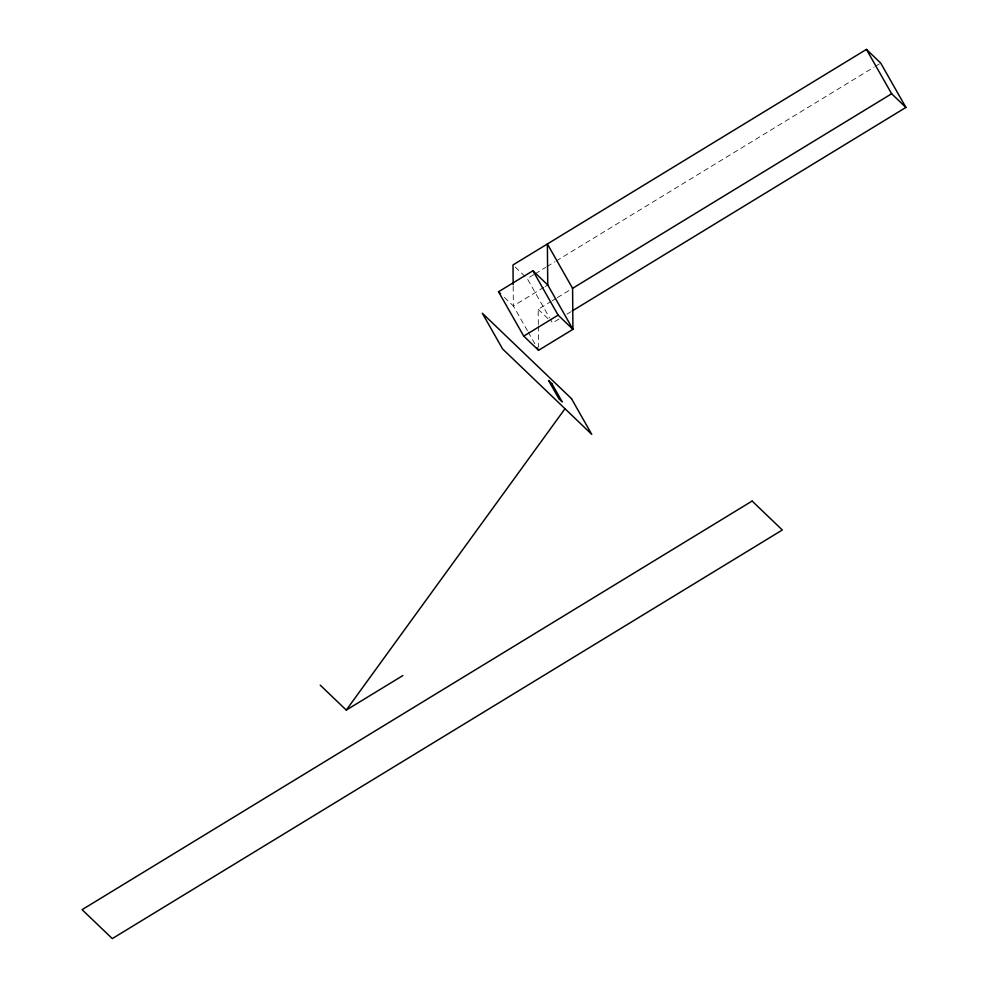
<?xml version="1.0" encoding="UTF-8"?>
<svg xmlns="http://www.w3.org/2000/svg" width="988" height="988" viewBox="0 0 988 988"><rect width="100%" height="100%" fill="white"/><g stroke="black" fill="none" stroke-linecap="round" stroke-linejoin="round"><path stroke-width="0.74" stroke-dasharray="4.94 3.71" d="M533.841 274.615L527.271 278.628L549.501 317.766M535.15 273.812L545.66 267.402M546.969 266.599L554.861 261.795M556.17 260.993L874.133 67.085M875.454 66.282L879.394 63.874M543.919 287.298L513.352 305.947L503.831 296.82M545.191 286.52L547.747 284.976M538.324 324.496L538.188 309.306L550.934 301.538M552.206 300.76L556.022 298.438M557.294 297.66L572.583 288.335M559.035 318.976L552.465 322.977L550.242 319.075M566.914 314.172L570.866 311.763M515.18 267.056L525.073 276.517M538.188 309.306L550.267 320.878M527.431 330.733L513.352 305.947L513.167 284.692M528.172 332.042L534.841 343.787M538.337 326.015L538.522 347.27"/><path stroke-width="1.48" d="M320.211 685.129L346.269 710.088L565 408.723M572.176 310.961L905.91 107.433L880.703 63.071L866.427 49.4L512.994 264.945L513.167 284.692M498.532 291.756L532.927 270.774L547.747 284.976L572.941 329.325L538.546 350.308L523.739 336.118L498.532 291.756L500.644 293.782M532.927 270.774L558.121 315.135L572.941 329.325L572.583 288.335L891.633 93.761L905.91 107.433M523.739 336.118L558.121 315.135M346.269 710.088L402.894 675.557M866.427 49.4L891.633 93.761M572.583 288.335L547.377 243.974L547.747 284.976M537.064 347.702L538.546 350.308M752.115 501.052L82.09 909.664L112.299 938.6L782.323 529.988L752.115 501.052M571.459 398.609L482.317 313.233L502.62 348.986L591.763 434.362L571.459 398.609M551.86 383.665L548.55 380.504L558.899 398.72L562.209 401.894L551.86 383.665"/></g></svg>
